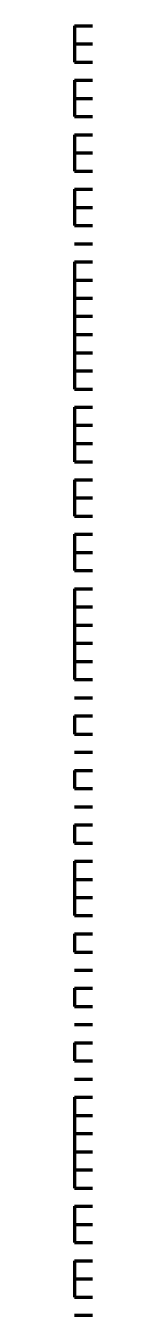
# Model space of a CAD drawing. Header units: inches. Extents: x 16 to 776, y 37 to 575.
# Drawn here: x 325 to 325.17, y 374.5 to 386.33 of the extents above; entities that cross this region are included whole.
import ezdxf

# ---------------------------------------------------------------- set-up
doc = ezdxf.new("R2010")
doc.units = ezdxf.units.IN
doc.header["$MEASUREMENT"] = 0
doc.layers.add('P', color=250, linetype='CONTINUOUS', lineweight=100)

msp = doc.modelspace()

# ---------------------------------------------------------------- linework, layer by layer
at = {"layer": 'P', "color": 0, "linetype": 'Continuous'}
for points in [[(325, 386.333), (325, 386.333)], [(325, 386.333), (325.167, 386.333)], [(325, 386.333), (325, 386.333)], [(325, 386.333), (325.167, 386.333)], [(325, 386.333), (325, 386.333)], [(325, 386.333), (325.167, 386.333)], [(325, 386.333), (325.167, 386.333)], [(325, 386.333), (325, 386.333)], [(325, 386.333), (325, 386.167)], [(325, 386.333), (325.167, 386.333)], [(325, 386.333), (325, 386.333)], [(325, 386.167), (325, 386.167)], [(325, 386.167), (325.167, 386.167)], [(325, 386.167), (325, 386)], [(325, 386.167), (325.167, 386.167)], [(325, 386.167), (325, 386.167)], [(325, 386), (325, 386)], [(325, 386), (325.167, 386)], [(325, 386), (325, 386)], [(325, 386), (325.167, 386)], [(325, 386), (325.167, 386)], [(325, 386), (325, 386)], [(325, 386), (325, 386)], [(325, 386), (325.167, 386)], [(325, 386), (325.167, 386)], [(325, 386), (325, 386)], [(325, 386), (325.167, 386)], [(325, 386), (325, 386)], [(325, 385.833), (325, 385.833)], [(325, 385.833), (325.167, 385.833)], [(325, 385.833), (325, 385.667)], [(325, 385.833), (325.167, 385.833)], [(325, 385.833), (325, 385.833)], [(325, 385.667), (325, 385.667)], [(325, 385.667), (325.167, 385.667)], [(325, 385.667), (325, 385.5)], [(325, 385.667), (325.167, 385.667)], [(325, 385.667), (325, 385.667)], [(325, 385.5), (325, 385.5)], [(325, 385.5), (325.167, 385.5)], [(325, 385.5), (325, 385.5)], [(325, 385.5), (325.167, 385.5)], [(325, 385.5), (325.167, 385.5)], [(325, 385.5), (325, 385.5)], [(325, 385.5), (325, 385.5)], [(325, 385.5), (325.167, 385.5)], [(325, 385.5), (325.167, 385.5)], [(325, 385.5), (325, 385.5)], [(325, 385.5), (325.167, 385.5)], [(325, 385.5), (325, 385.5)], [(325, 385.333), (325, 385.333)], [(325, 385.333), (325.167, 385.333)], [(325, 385.333), (325, 385.167)], [(325, 385.333), (325.167, 385.333)], [(325, 385.333), (325, 385.333)], [(325, 385.167), (325, 385.167)], [(325, 385.167), (325.167, 385.167)], [(325, 385.167), (325, 385)], [(325, 385.167), (325.167, 385.167)], [(325, 385.167), (325, 385.167)], [(325, 385), (325, 385)], [(325, 385), (325.167, 385)], [(325, 385), (325, 385)], [(325, 385), (325.167, 385)], [(325, 385), (325.167, 385)], [(325, 385), (325, 385)], [(325, 385), (325, 385)], [(325, 385), (325.167, 385)], [(325, 385), (325.167, 385)], [(325, 385), (325, 385)], [(325, 385), (325.167, 385)], [(325, 385), (325, 385)], [(325, 384.833), (325, 384.833)], [(325, 384.833), (325.167, 384.833)], [(325, 384.833), (325, 384.667)], [(325, 384.833), (325.167, 384.833)], [(325, 384.833), (325, 384.833)], [(325, 384.667), (325, 384.667)], [(325, 384.667), (325.167, 384.667)], [(325, 384.667), (325, 384.667)], [(325, 384.667), (325, 384.667)], [(325, 384.667), (325.167, 384.667)], [(325, 384.667), (325.167, 384.667)], [(325, 384.667), (325, 384.667)], [(325, 384.667), (325, 384.5)], [(325, 384.667), (325.167, 384.667)], [(325, 384.667), (325, 384.667)], [(325, 384.5), (325, 384.5)], [(325, 384.5), (325.167, 384.5)], [(325, 384.5), (325.167, 384.5)], [(325, 384.5), (325, 384.5)], [(325, 384.5), (325.167, 384.5)], [(325, 384.5), (325, 384.5)], [(325, 384.333), (325, 384.333)], [(325, 384.333), (325.167, 384.333)], [(325, 384.333), (325, 384.333)], [(325, 384.333), (325.167, 384.333)], [(325, 384.333), (325.167, 384.333)], [(325, 384.333), (325, 384.333)], [(325, 384.167), (325, 384.167)], [(325, 384.167), (325.167, 384.167)], [(325, 384.167), (325, 384.167)], [(325, 384.167), (325, 384.167)], [(325, 384.167), (325.167, 384.167)], [(325, 384.167), (325.167, 384.167)], [(325, 384.167), (325, 384.167)], [(325, 384.167), (325, 384)], [(325, 384.167), (325.167, 384.167)], [(325, 384.167), (325, 384.167)], [(325, 384), (325, 384)], [(325, 384), (325.167, 384)], [(325, 384), (325, 383.833)], [(325, 384), (325.167, 384)], [(325, 384), (325, 384)], [(325, 383.833), (325, 383.833)], [(325, 383.833), (325.167, 383.833)], [(325, 383.833), (325, 383.833)], [(325, 383.833), (325.167, 383.833)], [(325, 383.833), (325.167, 383.833)], [(325, 383.833), (325, 383.833)], [(325, 383.833), (325, 383.667)], [(325, 383.833), (325.167, 383.833)], [(325, 383.833), (325, 383.833)], [(325, 383.667), (325, 383.667)], [(325, 383.667), (325.167, 383.667)], [(325, 383.667), (325, 383.5)], [(325, 383.667), (325.167, 383.667)], [(325, 383.667), (325, 383.667)], [(325, 383.5), (325, 383.5)], [(325, 383.5), (325.167, 383.5)], [(325, 383.5), (325, 383.333)], [(325, 383.5), (325.167, 383.5)], [(325, 383.5), (325, 383.5)], [(325, 383.333), (325, 383.333)], [(325, 383.333), (325.167, 383.333)], [(325, 383.333), (325, 383.333)], [(325, 383.333), (325.167, 383.333)], [(325, 383.333), (325.167, 383.333)], [(325, 383.333), (325, 383.333)], [(325, 383.333), (325, 383.167)], [(325, 383.333), (325.167, 383.333)], [(325, 383.333), (325, 383.333)], [(325, 383.167), (325, 383.167)], [(325, 383.167), (325.167, 383.167)], [(325, 383.167), (325, 383)], [(325, 383.167), (325.167, 383.167)], [(325, 383.167), (325, 383.167)], [(325, 383), (325, 383)], [(325, 383), (325.167, 383)], [(325, 383), (325, 383)], [(325, 383), (325, 383)], [(325, 383), (325.167, 383)], [(325, 383), (325.167, 383)], [(325, 383), (325, 383)], [(325, 383), (325.167, 383)], [(325, 383), (325, 383)], [(325, 382.833), (325, 382.833)], [(325, 382.833), (325.167, 382.833)], [(325, 382.833), (325, 382.667)], [(325, 382.833), (325.167, 382.833)], [(325, 382.833), (325, 382.833)], [(325, 382.667), (325, 382.667)], [(325, 382.667), (325.167, 382.667)], [(325, 382.667), (325, 382.5)], [(325, 382.667), (325.167, 382.667)], [(325, 382.667), (325, 382.667)], [(325, 382.5), (325, 382.5)], [(325, 382.5), (325.167, 382.5)], [(325, 382.5), (325, 382.5)], [(325, 382.5), (325, 382.5)], [(325, 382.5), (325.167, 382.5)], [(325, 382.5), (325.167, 382.5)], [(325, 382.5), (325, 382.5)], [(325, 382.5), (325, 382.333)], [(325, 382.5), (325.167, 382.5)], [(325, 382.5), (325, 382.5)], [(325, 382.333), (325, 382.333)], [(325, 382.333), (325.167, 382.333)], [(325, 382.333), (325.167, 382.333)], [(325, 382.333), (325, 382.333)], [(325, 382.167), (325, 382.167)], [(325, 382.167), (325.167, 382.167)], [(325, 382.167), (325, 382)], [(325, 382.167), (325.167, 382.167)], [(325, 382.167), (325, 382.167)], [(325, 382), (325, 382)], [(325, 382), (325.167, 382)], [(325, 382), (325, 382)], [(325, 382), (325, 382)], [(325, 382), (325.167, 382)], [(325, 382), (325.167, 382)], [(325, 382), (325, 382)], [(325, 382), (325, 381.833)], [(325, 382), (325.167, 382)], [(325, 382), (325, 382)], [(325, 381.833), (325, 381.833)], [(325, 381.833), (325.167, 381.833)], [(325, 381.833), (325.167, 381.833)], [(325, 381.833), (325, 381.833)], [(325, 381.667), (325, 381.667)], [(325, 381.667), (325.167, 381.667)], [(325, 381.667), (325, 381.667)], [(325, 381.667), (325, 381.667)], [(325, 381.667), (325.167, 381.667)], [(325, 381.667), (325.167, 381.667)], [(325, 381.667), (325, 381.667)], [(325, 381.667), (325, 381.5)], [(325, 381.667), (325.167, 381.667)], [(325, 381.667), (325, 381.667)], [(325, 381.5), (325, 381.5)], [(325, 381.5), (325.167, 381.5)], [(325, 381.5), (325, 381.333)], [(325, 381.5), (325.167, 381.5)], [(325, 381.5), (325, 381.5)], [(325, 381.333), (325, 381.333)], [(325, 381.333), (325.167, 381.333)], [(325, 381.333), (325.167, 381.333)], [(325, 381.333), (325, 381.333)], [(325, 381.167), (325, 381.167)], [(325, 381.167), (325.167, 381.167)], [(325, 381.167), (325, 381.167)], [(325, 381.167), (325, 381.167)], [(325, 381.167), (325.167, 381.167)], [(325, 381.167), (325.167, 381.167)], [(325, 381.167), (325, 381.167)], [(325, 381.167), (325, 381)], [(325, 381.167), (325.167, 381.167)], [(325, 381.167), (325, 381.167)], [(325, 381), (325, 381)], [(325, 381), (325.167, 381)], [(325, 381), (325, 380.833)], [(325, 381), (325.167, 381)], [(325, 381), (325, 381)], [(325, 380.833), (325, 380.833)], [(325, 380.833), (325.167, 380.833)], [(325, 380.833), (325, 380.833)], [(325, 380.833), (325.167, 380.833)], [(325, 380.833), (325.167, 380.833)], [(325, 380.833), (325, 380.833)], [(325, 380.833), (325, 380.667)], [(325, 380.833), (325.167, 380.833)], [(325, 380.833), (325, 380.833)], [(325, 380.667), (325, 380.667)], [(325, 380.667), (325.167, 380.667)], [(325, 380.667), (325, 380.5)], [(325, 380.667), (325.167, 380.667)], [(325, 380.667), (325, 380.667)], [(325, 380.5), (325, 380.5)], [(325, 380.5), (325.167, 380.5)], [(325, 380.5), (325, 380.333)], [(325, 380.5), (325.167, 380.5)], [(325, 380.5), (325, 380.5)], [(325, 380.333), (325, 380.333)], [(325, 380.333), (325.167, 380.333)], [(325, 380.333), (325, 380.333)], [(325, 380.333), (325, 380.333)], [(325, 380.333), (325.167, 380.333)], [(325, 380.333), (325.167, 380.333)], [(325, 380.333), (325, 380.333)], [(325, 380.333), (325.167, 380.333)], [(325, 380.333), (325, 380.333)], [(325, 380.333), (325.167, 380.333)], [(325, 380.333), (325, 380.333)], [(325, 380.167), (325, 380.167)], [(325, 380.167), (325.167, 380.167)], [(325, 380.167), (325, 380.167)], [(325, 380.167), (325.167, 380.167)], [(325, 380.167), (325.167, 380.167)], [(325, 380.167), (325, 380.167)], [(325, 380), (325, 380)], [(325, 380), (325.167, 380)], [(325, 380), (325, 380)], [(325, 380), (325, 380)], [(325, 380), (325.167, 380)], [(325, 380), (325.167, 380)], [(325, 380), (325, 380)], [(325, 380), (325, 379.833)], [(325, 380), (325.167, 380)], [(325, 380), (325, 380)], [(325, 379.833), (325, 379.833)], [(325, 379.833), (325.167, 379.833)], [(325, 379.833), (325.167, 379.833)], [(325, 379.833), (325, 379.833)], [(325, 379.833), (325.167, 379.833)], [(325, 379.833), (325, 379.833)], [(325, 379.667), (325, 379.667)], [(325, 379.667), (325.167, 379.667)], [(325, 379.667), (325, 379.667)], [(325, 379.667), (325.167, 379.667)], [(325, 379.667), (325.167, 379.667)], [(325, 379.667), (325, 379.667)], [(325, 379.5), (325, 379.5)], [(325, 379.5), (325.167, 379.5)], [(325, 379.5), (325, 379.5)], [(325, 379.5), (325, 379.5)], [(325, 379.5), (325.167, 379.5)], [(325, 379.5), (325.167, 379.5)], [(325, 379.5), (325, 379.5)], [(325, 379.5), (325, 379.333)], [(325, 379.5), (325.167, 379.5)], [(325, 379.5), (325, 379.5)], [(325, 379.333), (325, 379.333)], [(325, 379.333), (325.167, 379.333)], [(325, 379.333), (325.167, 379.333)], [(325, 379.333), (325, 379.333)], [(325, 379.333), (325.167, 379.333)], [(325, 379.333), (325, 379.333)], [(325, 379.167), (325, 379.167)], [(325, 379.167), (325.167, 379.167)], [(325, 379.167), (325, 379.167)], [(325, 379.167), (325.167, 379.167)], [(325, 379.167), (325.167, 379.167)], [(325, 379.167), (325, 379.167)], [(325, 379), (325, 379)], [(325, 379), (325.167, 379)], [(325, 379), (325, 379)], [(325, 379), (325, 379)], [(325, 379), (325.167, 379)], [(325, 379), (325.167, 379)], [(325, 379), (325, 379)], [(325, 379), (325, 378.833)], [(325, 379), (325.167, 379)], [(325, 379), (325, 379)], [(325, 378.833), (325, 378.833)], [(325, 378.833), (325.167, 378.833)], [(325, 378.833), (325.167, 378.833)], [(325, 378.833), (325, 378.833)], [(325, 378.833), (325.167, 378.833)], [(325, 378.833), (325, 378.833)], [(325, 378.667), (325, 378.667)], [(325, 378.667), (325.167, 378.667)], [(325, 378.667), (325, 378.667)], [(325, 378.667), (325.167, 378.667)], [(325, 378.667), (325, 378.667)], [(325, 378.667), (325.167, 378.667)], [(325, 378.667), (325.167, 378.667)], [(325, 378.667), (325, 378.667)], [(325, 378.667), (325, 378.5)], [(325, 378.667), (325.167, 378.667)], [(325, 378.667), (325, 378.667)], [(325, 378.5), (325, 378.5)], [(325, 378.5), (325.167, 378.5)], [(325, 378.5), (325, 378.333)], [(325, 378.5), (325.167, 378.5)], [(325, 378.5), (325, 378.5)], [(325, 378.333), (325, 378.333)], [(325, 378.333), (325.167, 378.333)], [(325, 378.333), (325, 378.167)], [(325, 378.333), (325.167, 378.333)], [(325, 378.333), (325, 378.333)], [(325, 378.167), (325, 378.167)], [(325, 378.167), (325.167, 378.167)], [(325, 378.167), (325, 378.167)], [(325, 378.167), (325, 378.167)], [(325, 378.167), (325.167, 378.167)], [(325, 378.167), (325.167, 378.167)], [(325, 378.167), (325, 378.167)], [(325, 378.167), (325.167, 378.167)], [(325, 378.167), (325, 378.167)], [(325, 378), (325, 378)], [(325, 378), (325.167, 378)], [(325, 378), (325, 377.833)], [(325, 378), (325.167, 378)], [(325, 378), (325, 378)], [(325, 377.833), (325, 377.833)], [(325, 377.833), (325.167, 377.833)], [(325, 377.833), (325, 377.833)], [(325, 377.833), (325, 377.833)], [(325, 377.833), (325.167, 377.833)], [(325, 377.833), (325.167, 377.833)], [(325, 377.833), (325, 377.833)], [(325, 377.833), (325.167, 377.833)], [(325, 377.833), (325, 377.833)], [(325, 377.833), (325.167, 377.833)], [(325, 377.833), (325, 377.833)], [(325, 377.667), (325, 377.667)], [(325, 377.667), (325.167, 377.667)], [(325, 377.667), (325, 377.667)], [(325, 377.667), (325.167, 377.667)], [(325, 377.667), (325.167, 377.667)], [(325, 377.667), (325, 377.667)], [(325, 377.5), (325, 377.5)], [(325, 377.5), (325.167, 377.5)], [(325, 377.5), (325, 377.333)], [(325, 377.5), (325.167, 377.5)], [(325, 377.5), (325, 377.5)], [(325, 377.333), (325, 377.333)], [(325, 377.333), (325.167, 377.333)], [(325, 377.333), (325, 377.333)], [(325, 377.333), (325, 377.333)], [(325, 377.333), (325.167, 377.333)], [(325, 377.333), (325.167, 377.333)], [(325, 377.333), (325, 377.333)], [(325, 377.333), (325.167, 377.333)], [(325, 377.333), (325, 377.333)], [(325, 377.333), (325.167, 377.333)], [(325, 377.333), (325, 377.333)], [(325, 377.167), (325, 377.167)], [(325, 377.167), (325.167, 377.167)], [(325, 377.167), (325, 377.167)], [(325, 377.167), (325.167, 377.167)], [(325, 377.167), (325.167, 377.167)], [(325, 377.167), (325, 377.167)], [(325, 377), (325, 377)], [(325, 377), (325.167, 377)], [(325, 377), (325, 377)], [(325, 377), (325, 377)], [(325, 377), (325.167, 377)], [(325, 377), (325.167, 377)], [(325, 377), (325, 377)], [(325, 377), (325, 376.833)], [(325, 377), (325.167, 377)], [(325, 377), (325, 377)], [(325, 376.833), (325, 376.833)], [(325, 376.833), (325.167, 376.833)], [(325, 376.833), (325.167, 376.833)], [(325, 376.833), (325, 376.833)], [(325, 376.833), (325.167, 376.833)], [(325, 376.833), (325, 376.833)], [(325, 376.667), (325, 376.667)], [(325, 376.667), (325.167, 376.667)], [(325, 376.667), (325, 376.667)], [(325, 376.667), (325.167, 376.667)], [(325, 376.667), (325.167, 376.667)], [(325, 376.667), (325, 376.667)], [(325, 376.667), (325.167, 376.667)], [(325, 376.667), (325, 376.667)], [(325, 376.5), (325, 376.5)], [(325, 376.5), (325.167, 376.5)], [(325, 376.5), (325, 376.5)], [(325, 376.5), (325.167, 376.5)], [(325, 376.5), (325, 376.5)], [(325, 376.5), (325.167, 376.5)], [(325, 376.5), (325.167, 376.5)], [(325, 376.5), (325, 376.5)], [(325, 376.5), (325, 376.333)], [(325, 376.5), (325.167, 376.5)], [(325, 376.5), (325, 376.5)], [(325, 376.333), (325, 376.333)], [(325, 376.333), (325.167, 376.333)], [(325, 376.333), (325, 376.167)], [(325, 376.333), (325.167, 376.333)], [(325, 376.333), (325, 376.333)], [(325, 376.167), (325, 376.167)], [(325, 376.167), (325.167, 376.167)], [(325, 376.167), (325, 376)], [(325, 376.167), (325.167, 376.167)], [(325, 376.167), (325, 376.167)], [(325, 376), (325, 376)], [(325, 376), (325.167, 376)], [(325, 376), (325, 376)], [(325, 376), (325.167, 376)], [(325, 376), (325.167, 376)], [(325, 376), (325, 376)], [(325, 376), (325, 375.833)], [(325, 376), (325.167, 376)], [(325, 376), (325, 376)], [(325, 375.833), (325, 375.833)], [(325, 375.833), (325.167, 375.833)], [(325, 375.833), (325, 375.667)], [(325, 375.833), (325.167, 375.833)], [(325, 375.833), (325, 375.833)], [(325, 375.667), (325, 375.667)], [(325, 375.667), (325.167, 375.667)], [(325, 375.667), (325, 375.667)], [(325, 375.667), (325, 375.667)], [(325, 375.667), (325.167, 375.667)], [(325, 375.667), (325.167, 375.667)], [(325, 375.667), (325, 375.667)], [(325, 375.667), (325.167, 375.667)], [(325, 375.667), (325, 375.667)], [(325, 375.5), (325, 375.5)], [(325, 375.5), (325.167, 375.5)], [(325, 375.5), (325, 375.333)], [(325, 375.5), (325.167, 375.5)], [(325, 375.5), (325, 375.5)], [(325, 375.333), (325, 375.333)], [(325, 375.333), (325.167, 375.333)], [(325, 375.333), (325, 375.167)], [(325, 375.333), (325.167, 375.333)], [(325, 375.333), (325, 375.333)], [(325, 375.167), (325, 375.167)], [(325, 375.167), (325.167, 375.167)], [(325, 375.167), (325, 375.167)], [(325, 375.167), (325, 375.167)], [(325, 375.167), (325.167, 375.167)], [(325, 375.167), (325.167, 375.167)], [(325, 375.167), (325, 375.167)], [(325, 375.167), (325.167, 375.167)], [(325, 375.167), (325, 375.167)], [(325, 375), (325, 375)], [(325, 375), (325.167, 375)], [(325, 375), (325, 374.833)], [(325, 375), (325.167, 375)], [(325, 375), (325, 375)], [(325, 374.833), (325, 374.833)], [(325, 374.833), (325.167, 374.833)], [(325, 374.833), (325, 374.833)], [(325, 374.833), (325, 374.833)], [(325, 374.833), (325.167, 374.833)], [(325, 374.833), (325.167, 374.833)], [(325, 374.833), (325, 374.833)], [(325, 374.833), (325, 374.667)], [(325, 374.833), (325.167, 374.833)], [(325, 374.833), (325, 374.833)], [(325, 374.667), (325, 374.667)], [(325, 374.667), (325.167, 374.667)], [(325, 374.667), (325.167, 374.667)], [(325, 374.667), (325, 374.667)], [(325, 374.667), (325.167, 374.667)], [(325, 374.667), (325, 374.667)], [(325, 374.5), (325, 374.5)], [(325, 374.5), (325.167, 374.5)], [(325, 374.5), (325, 374.5)], [(325, 374.5), (325.167, 374.5)], [(325, 374.5), (325.167, 374.5)], [(325, 374.5), (325, 374.5)]]:
    msp.add_lwpolyline(points, dxfattribs=at)

doc.saveas('drawing.dxf')
